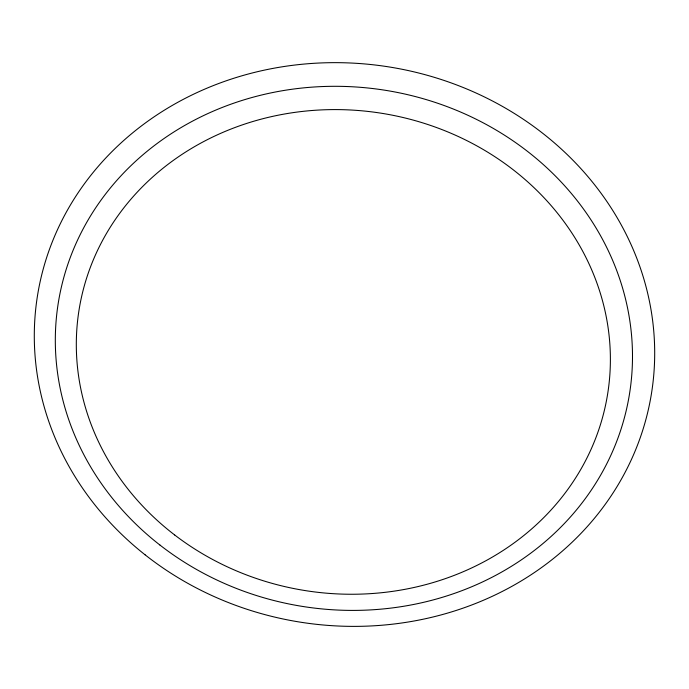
<?xml version="1.0" encoding="UTF-8"?>
<svg xmlns="http://www.w3.org/2000/svg" width="689" height="689" viewBox="0 0 689 689"><rect width="100%" height="100%" fill="white"/><g stroke="black" fill="none" stroke-linecap="round" stroke-linejoin="round"><path stroke-width="1.03" d="M159.994 545.094A289.216 261.372 8.8 0 0 628.463 399.904A289.216 261.372 8.8 0 0 243.251 100.069A289.216 261.372 8.8 0 0 159.994 545.094M174.67 534.974A267.616 241.693 8.8 0 0 606.975 397.906A267.616 241.693 8.8 0 0 248.402 122.875A267.616 241.693 8.8 0 0 174.67 534.974M145.086 554.809A310.86 281.129 8.8 0 0 649.977 401.902A310.86 281.129 8.8 0 0 238.428 76.832A310.86 281.129 8.8 0 0 145.086 554.809"/></g></svg>
